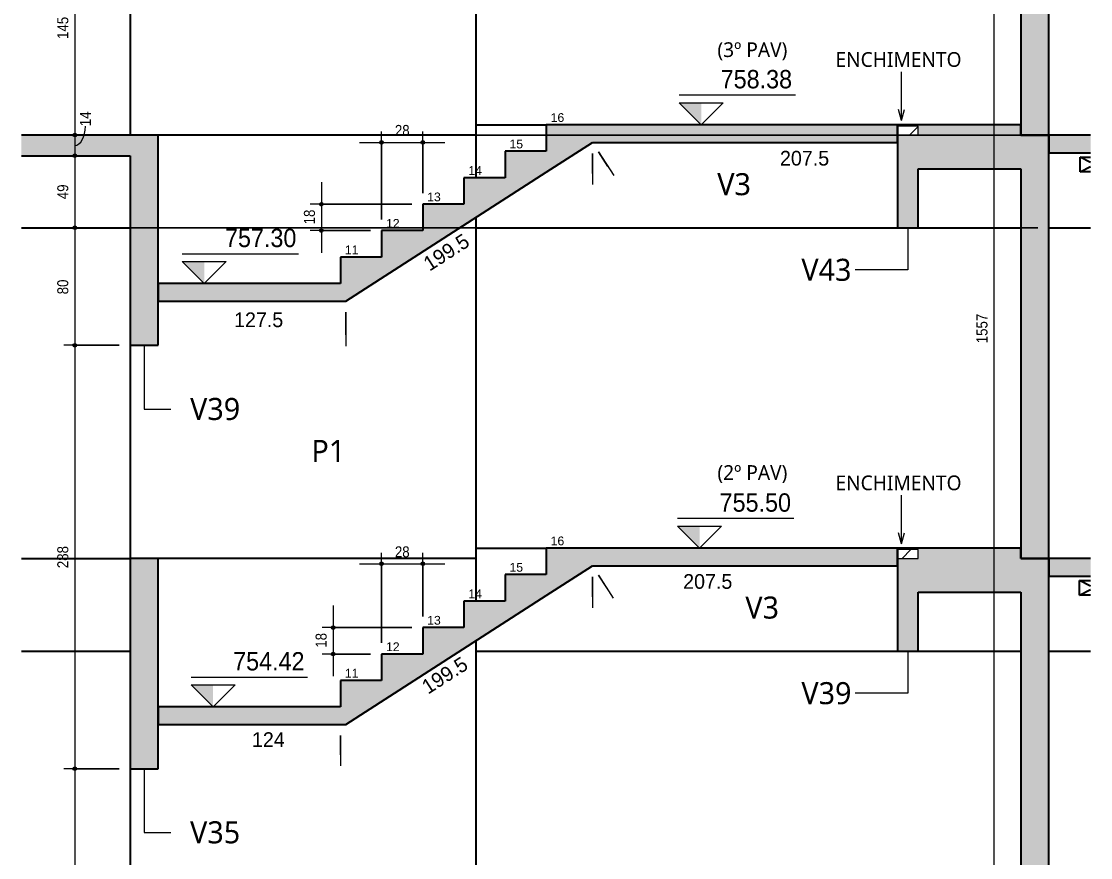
# Model space of a CAD drawing. Header units: centimetres. Extents: x -2136 to 34701, y -1430 to 84208.
# Drawn here: x 30316 to 31044, y 75340 to 75908 of the extents above; entities that cross this region are included whole.
import ezdxf

# ---------------------------------------------------------------- set-up
doc = ezdxf.new("R2010")
doc.units = ezdxf.units.CM
for name, color, linetype, lineweight in [('A-ANNO-DIMS', 7, 'Continuous', 9), ('A-ANNO-DIMS-50', 7, 'Continuous', 9), ('A-DETL', 7, 'Continuous', 18), ('A-DETL-GENF', 7, 'Continuous', 18), ('A-FLOR', 7, 'Continuous', 18), ('A-GENM', 7, 'Continuous', 18), ('G-ANNO-DIMS', 7, 'Continuous', 9), ('G-ANNO-TEXT', 7, 'Continuous', 9), ('S-BEAM', 7, 'Continuous', 18), ('S-BEAM-IDEN', 7, 'Continuous', 9), ('S-COLS', 7, 'Continuous', 18), ('S-COLS-IDEN', 7, 'Continuous', 9), ('S-STRS', 7, 'Continuous', 18), ('S-STRS-ANNO', 7, 'Continuous', 18)]:
    doc.layers.add(name, color=color, linetype=linetype, lineweight=lineweight)
doc.styles.add('Arial', font='arial.ttf', dxfattribs={"height": 5.953125})
doc.styles.add('Fira Sans', font='FiraSans-Regular.ttf', dxfattribs={"width": 0.95, "height": 12.5})
doc.styles.add('Fira Sans_1', font='FiraSans-Regular.ttf', dxfattribs={"height": 10})
doc.styles.add('Fira Sans_2', font='FiraSans-Regular.ttf', dxfattribs={"width": 0.9, "height": 7.5})
doc.styles.add('Gadugi', font='gadugi.ttf', dxfattribs={"height": 15})
doc.styles.add('Gadugi_1', font='gadugi.ttf', dxfattribs={"height": 10})
doc.dimstyles.new('PED_R80_1_5mm_ACIMA_As_ESQ__R00_1', dxfattribs={"dimscale": 30.48, "dimtxt": 10.229846, "dimasz": 0.328084, "dimexe": 0.246063, "dimexo": 0.246063, "dimgap": 0.049213, "dimtad": 1, "dimdec": 1, "dimrnd": 0.5, "dimdsep": 46, "dimtxsty": 'Fira Sans_2', "dimblk1": 'DOTSMALL', "dimblk2": 'DOTSMALL', "dimsah": 1, "dimcen": 0.09, "dimdle": 0.492126, "dimazin": 0, "dimtfac": 1, "dimtdec": 4, "dimtix": 1, "dimtmove": 1, "dimatfit": 3, "dimfxl": 1, "dimtvp": 1, "dimtolj": 1, "dimtzin": 0, "dimarcsym": 2})
doc.dimstyles.new('PED_R80_1_5mm_ACIMA_As_ESQ__R00_4', dxfattribs={"dimscale": 30.48, "dimtxt": 10.229846, "dimasz": 0.328084, "dimexe": 0.246063, "dimexo": 0.246063, "dimgap": 0.049213, "dimtad": 1, "dimdec": 1, "dimrnd": 0.5, "dimdsep": 46, "dimtxsty": 'Fira Sans_2', "dimblk1": 'DOTSMALL', "dimblk2": 'DOTSMALL', "dimsah": 1, "dimcen": 0.09, "dimdle": 0.492126, "dimazin": 0, "dimtfac": 1, "dimtdec": 4, "dimtix": 1, "dimtmove": 0, "dimatfit": 3, "dimfxl": 1, "dimtvp": 1, "dimtolj": 1, "dimtzin": 0, "dimarcsym": 2})
doc.dimstyles.new('PED_R80_1_5mm_ACIMA_As_ESQ__R00_7', dxfattribs={"dimscale": 30.48, "dimtxt": 10.229846, "dimasz": 0.328084, "dimexe": 0.246063, "dimexo": 0.246063, "dimgap": 0.049213, "dimtad": 1, "dimdec": 1, "dimrnd": 0.5, "dimdsep": 46, "dimtxsty": 'Fira Sans_2', "dimblk1": 'DOTSMALL', "dimblk2": 'DOTSMALL', "dimsah": 1, "dimcen": 0.09, "dimdle": 0.492126, "dimazin": 0, "dimtfac": 1, "dimtdec": 4, "dimtix": 1, "dimtmove": 0, "dimatfit": 3, "dimfxl": 1, "dimtvp": 1, "dimtolj": 1, "dimtzin": 0, "dimarcsym": 2})
doc.dimstyles.new('PED_R80_2_0mm_ACIMA_As_ESQ__SEM_LINHA_R00_1', dxfattribs={"dimscale": 30.48, "dimtxt": 13.639794, "dimasz": 0.04101, "dimexe": 0.246063, "dimexo": 0.246063, "dimgap": 0.049213, "dimtad": 0, "dimjust": 2, "dimdec": 1, "dimrnd": 0.5, "dimdsep": 46, "dimtxsty": 'Fira Sans_1', "dimblk1": 'NONE', "dimblk2": 'DOTSMALL', "dimsah": 1, "dimcen": 0.09, "dimdle": 0.492126, "dimse1": 1, "dimsd1": 1, "dimsd2": 1, "dimazin": 0, "dimtfac": 1, "dimtdec": 4, "dimtix": 1, "dimtmove": 2, "dimatfit": 3, "dimfxl": 1, "dimtvp": 1, "dimtolj": 1, "dimtzin": 0, "dimarcsym": 2})
pattern_1 = [(45, (30682.196, 78788.5), (-7.071068, 7.071068), [])]

# ---------------------------------------------------------------- blocks, each defined once
blk = doc.blocks.new('PED_FURO_RETANGULAR_R04_2020 _INSTÂNCIA_ - FURO RET-3692143-CT 010 K - CORTE E3-E3')
at = {"layer": 'A-GENM', "lineweight": 25}
for p, q in [((358.39, 75524.18), (350.74, 75528)), ((350.74, 75518.01), (358.39, 75521.83))]:
    blk.add_line(p, q, dxfattribs=at)
blk = doc.blocks.new('PED_FURO_RETANGULAR_R04_2020 _INSTÂNCIA_ - FURO RET-V23-CT 010 K - CORTE E3-E3')
at = {"layer": 'A-GENM', "lineweight": 25}
for p, q in [((358.39, 75812.44), (351.26, 75816)), ((351.26, 75806), (358.39, 75809.56))]:
    blk.add_line(p, q, dxfattribs=at)
blk = doc.blocks.new('Elevações de ponto - SIMBOLO DE NÍVEL-CORTE-2219088-CT 010 K - CORTE E3-E3')
at = {"layer": 'G-ANNO-DIMS'}
blk.add_hatch(color=256, dxfattribs=at).paths.add_polyline_path([(84.71, 74285), (84.71, 74270), (69.71, 74285)], flags=0)
for p, q in [((148.9, 74290.1), (69.71, 74290.1)), ((84.71, 74270), (69.71, 74285)), ((69.71, 74285), (99.71, 74285)), ((99.71, 74285), (84.71, 74270))]:
    blk.add_line(p, q, dxfattribs=at)
blk = doc.blocks.new('DIMBLOCK1030-CT 010 K - CORTE E3-E3')
at = {"layer": 'A-ANNO-DIMS-50', "true_color": 0x000032}
h = blk.add_hatch(color=178, dxfattribs=at)
edge = h.paths.add_edge_path(flags=0)
edge.add_arc((30561.59, 75539.39), 1.25, 0, 360)
h = blk.add_hatch(color=178, dxfattribs=at)
edge = h.paths.add_edge_path(flags=0)
edge.add_arc((30589.59, 75539.39), 1.25, 0, 360)
at = {"layer": 'A-ANNO-DIMS-50', "color": 178, "true_color": 0x000032}
for p, q in [((30561.59, 75485.51), (30561.59, 75546.89)), ((30589.59, 75503.5), (30589.59, 75546.89)), ((30546.59, 75539.39), (30604.59, 75539.39)), ((30561.59, 75539.39), (30561.59, 75485.51)), ((30589.59, 75539.39), (30589.59, 75503.5))]:
    blk.add_line(p, q, dxfattribs=at)
for centre in [(30561.59, 75539.39), (30589.59, 75539.39)]:
    blk.add_circle(centre, 1.25, dxfattribs=at)
at = {"layer": 'A-ANNO-DIMS-50', "color": 0, "insert": (30570.61, 75551.27), "char_height": 7.5, "width": 11.9611, "attachment_point": 1, "line_spacing_factor": 1.049215, "style": 'Fira Sans_2'}
blk.add_mtext('28', dxfattribs=at)
blk = doc.blocks.new('_DotSmall')
at = {"color": 0, "linetype": 'ByBlock', "const_width": 0.5}
blk.add_lwpolyline([(-0.0625, 0, 1), (0.0625, 0, 1)], format="xyb", close=True, dxfattribs=at)
blk = doc.blocks.new('DIMBLOCK1031-CT 010 K - CORTE E3-E3')
at = {"layer": 'A-ANNO-DIMS-50', "true_color": 0x000032}
h = blk.add_hatch(color=178, dxfattribs=at)
edge = h.paths.add_edge_path(flags=0)
edge.add_arc((30528.54, 75496), 1.25, 0, 360)
h = blk.add_hatch(color=178, dxfattribs=at)
edge = h.paths.add_edge_path(flags=0)
edge.add_arc((30528.54, 75478.01), 1.25, 0, 360)
at = {"layer": 'A-ANNO-DIMS-50', "color": 178, "true_color": 0x000032}
for p, q in [((30528.54, 75511), (30528.54, 75463.01)), ((30582.09, 75496), (30521.04, 75496)), ((30528.54, 75496), (30582.09, 75496)), ((30554.09, 75478.01), (30521.04, 75478.01)), ((30528.54, 75478.01), (30554.09, 75478.01))]:
    blk.add_line(p, q, dxfattribs=at)
for centre in [(30528.54, 75496), (30528.54, 75478.01)]:
    blk.add_circle(centre, 1.25, dxfattribs=at)
at = {"layer": 'A-ANNO-DIMS-50', "color": 0, "insert": (30516.65, 75482.28), "char_height": 7.5, "width": 11.3315, "attachment_point": 1, "rotation": 90, "line_spacing_factor": 1.049215, "style": 'Fira Sans_2'}
blk.add_mtext('18', dxfattribs=at)
blk = doc.blocks.new('DIMBLOCK1032-CT 010 K - CORTE E3-E3')
at = {"layer": 'A-ANNO-DIMS-50', "true_color": 0x000032}
h = blk.add_hatch(color=178, dxfattribs=at)
edge = h.paths.add_edge_path(flags=0)
edge.add_arc((30561.59, 75826.02), 1.25, 0, 360)
h = blk.add_hatch(color=178, dxfattribs=at)
edge = h.paths.add_edge_path(flags=0)
edge.add_arc((30589.59, 75826.02), 1.25, 0, 360)
at = {"layer": 'A-ANNO-DIMS-50', "color": 178, "true_color": 0x000032}
for p, q in [((30561.59, 75773.5), (30561.59, 75833.52)), ((30589.59, 75791.5), (30589.59, 75833.52)), ((30546.59, 75826.02), (30604.59, 75826.02)), ((30561.59, 75826.02), (30561.59, 75773.5)), ((30589.59, 75826.02), (30589.59, 75791.5))]:
    blk.add_line(p, q, dxfattribs=at)
for centre in [(30561.59, 75826.02), (30589.59, 75826.02)]:
    blk.add_circle(centre, 1.25, dxfattribs=at)
at = {"layer": 'A-ANNO-DIMS-50', "color": 0, "insert": (30570.61, 75837.91), "char_height": 7.5, "width": 11.9611, "attachment_point": 1, "line_spacing_factor": 1.049215, "style": 'Fira Sans_2'}
blk.add_mtext('28', dxfattribs=at)
blk = doc.blocks.new('DIMBLOCK1033-CT 010 K - CORTE E3-E3')
at = {"layer": 'A-ANNO-DIMS-50', "true_color": 0x000032}
h = blk.add_hatch(color=178, dxfattribs=at)
edge = h.paths.add_edge_path(flags=0)
edge.add_arc((30520.57, 75784), 1.25, 0, 360)
h = blk.add_hatch(color=178, dxfattribs=at)
edge = h.paths.add_edge_path(flags=0)
edge.add_arc((30520.57, 75766), 1.25, 0, 360)
at = {"layer": 'A-ANNO-DIMS-50', "color": 178, "true_color": 0x000032}
for p, q in [((30520.57, 75799), (30520.57, 75751)), ((30582.09, 75784), (30513.07, 75784)), ((30520.57, 75784), (30582.09, 75784)), ((30554.09, 75766), (30513.07, 75766)), ((30520.57, 75766), (30554.09, 75766))]:
    blk.add_line(p, q, dxfattribs=at)
for centre in [(30520.57, 75784), (30520.57, 75766)]:
    blk.add_circle(centre, 1.25, dxfattribs=at)
at = {"layer": 'A-ANNO-DIMS-50', "color": 0, "insert": (30508.68, 75770.28), "char_height": 7.5, "width": 11.3315, "attachment_point": 1, "rotation": 90, "line_spacing_factor": 1.049215, "style": 'Fira Sans_2'}
blk.add_mtext('18', dxfattribs=at)
blk = doc.blocks.new('DIMBLOCK1043-CT 010 K - CORTE E3-E3')
at = {"layer": 'A-ANNO-DIMS-50', "true_color": 0x000032}
h = blk.add_hatch(color=178, dxfattribs=at)
edge = h.paths.add_edge_path(flags=0)
edge.add_arc((30978.2, 76477), 1.25, 0, 360)
h = blk.add_hatch(color=178, dxfattribs=at)
edge = h.paths.add_edge_path(flags=0)
edge.add_arc((30978.2, 74920), 1.25, 0, 360)
at = {"layer": 'A-ANNO-DIMS-50', "color": 178, "true_color": 0x000032}
for p, q in [((30972.47, 76477), (30985.7, 76477)), ((30978.2, 76477), (30972.47, 76477)), ((30978.2, 76477), (30978.2, 74920)), ((30972.47, 74920), (30985.7, 74920)), ((30978.2, 74920), (30972.47, 74920))]:
    blk.add_line(p, q, dxfattribs=at)
for centre in [(30978.2, 76477), (30978.2, 74920)]:
    blk.add_circle(centre, 1.25, dxfattribs=at)
at = {"layer": 'A-ANNO-DIMS-50', "color": 0, "insert": (30966.32, 75689.39), "char_height": 7.5, "width": 21.8761, "attachment_point": 1, "rotation": 90, "line_spacing_factor": 1.049215, "style": 'Fira Sans_2'}
blk.add_mtext('1557', dxfattribs=at)
blk = doc.blocks.new('DIMBLOCK1057-CT 010 K - CORTE E3-E3')
at = {"layer": 'A-ANNO-DIMS-50', "true_color": 0x000032}
h = blk.add_hatch(color=178, dxfattribs=at)
edge = h.paths.add_edge_path(flags=0)
edge.add_arc((30352.77, 75976), 1.25, 0, 360)
h = blk.add_hatch(color=178, dxfattribs=at)
edge = h.paths.add_edge_path(flags=0)
edge.add_arc((30352.77, 75831), 1.25, 0, 360)
at = {"layer": 'A-ANNO-DIMS-50', "color": 178, "true_color": 0x000032}
for p, q in [((30383.09, 75976), (30345.27, 75976)), ((30352.77, 75976), (30352.77, 75831)), ((30352.77, 75976), (30383.09, 75976)), ((31008.09, 75831), (30345.27, 75831)), ((30352.77, 75831), (31008.09, 75831))]:
    blk.add_line(p, q, dxfattribs=at)
for centre in [(30352.77, 75976), (30352.77, 75831)]:
    blk.add_circle(centre, 1.25, dxfattribs=at)
at = {"layer": 'A-ANNO-DIMS-50', "color": 0, "insert": (30340.89, 75896.42), "char_height": 7.5, "width": 16.9973, "attachment_point": 1, "rotation": 90, "line_spacing_factor": 1.049215, "style": 'Fira Sans_2'}
blk.add_mtext('145', dxfattribs=at)
blk = doc.blocks.new('DIMBLOCK1058-CT 010 K - CORTE E3-E3')
at = {"layer": 'A-ANNO-DIMS-50', "true_color": 0x000032}
h = blk.add_hatch(color=178, dxfattribs=at)
edge = h.paths.add_edge_path(flags=0)
edge.add_arc((30352.77, 75831), 1.25, 0, 360)
h = blk.add_hatch(color=178, dxfattribs=at)
edge = h.paths.add_edge_path(flags=0)
edge.add_arc((30352.77, 75817), 1.25, 0, 360)
at = {"layer": 'A-ANNO-DIMS-50', "color": 178, "true_color": 0x000032}
for p, q in [((31008.09, 75831), (30345.27, 75831)), ((30352.77, 75831), (30352.77, 75817)), ((30352.77, 75831), (31008.09, 75831)), ((30347.04, 75817), (30360.27, 75817)), ((30352.77, 75817), (30347.04, 75817))]:
    blk.add_line(p, q, dxfattribs=at)
for centre in [(30352.77, 75831), (30352.77, 75817)]:
    blk.add_circle(centre, 1.25, dxfattribs=at)
blk.add_ellipse((30352.77, 75837.07), major_axis=(0, 13.07), ratio=0.559, start_param=3.141593, end_param=4.712389, dxfattribs=at)
at = {"layer": 'A-ANNO-DIMS-50', "color": 0, "insert": (30356.25, 75837.07), "char_height": 7.5, "width": 11.1741, "attachment_point": 1, "rotation": 90, "line_spacing_factor": 1.049215, "style": 'Fira Sans_2'}
blk.add_mtext('14', dxfattribs=at)
blk = doc.blocks.new('DIMBLOCK1059-CT 010 K - CORTE E3-E3')
at = {"layer": 'A-ANNO-DIMS-50', "true_color": 0x000032}
h = blk.add_hatch(color=178, dxfattribs=at)
edge = h.paths.add_edge_path(flags=0)
edge.add_arc((30352.77, 75817), 1.25, 0, 360)
h = blk.add_hatch(color=178, dxfattribs=at)
edge = h.paths.add_edge_path(flags=0)
edge.add_arc((30352.77, 75768), 1.25, 0, 360)
at = {"layer": 'A-ANNO-DIMS-50', "color": 178, "true_color": 0x000032}
for p, q in [((30347.04, 75817), (30360.27, 75817)), ((30352.77, 75817), (30347.04, 75817)), ((30352.77, 75817), (30352.77, 75768)), ((31008.09, 75768), (30345.27, 75768)), ((30352.77, 75768), (31008.09, 75768))]:
    blk.add_line(p, q, dxfattribs=at)
for centre in [(30352.77, 75817), (30352.77, 75768)]:
    blk.add_circle(centre, 1.25, dxfattribs=at)
at = {"layer": 'A-ANNO-DIMS-50', "color": 0, "insert": (30340.89, 75787.39), "char_height": 7.5, "width": 12.2758, "attachment_point": 1, "rotation": 90, "line_spacing_factor": 1.049215, "style": 'Fira Sans_2'}
blk.add_mtext('49', dxfattribs=at)
blk = doc.blocks.new('DIMBLOCK1060-CT 010 K - CORTE E3-E3')
at = {"layer": 'A-ANNO-DIMS-50', "true_color": 0x000032}
h = blk.add_hatch(color=178, dxfattribs=at)
edge = h.paths.add_edge_path(flags=0)
edge.add_arc((30352.77, 75768), 1.25, 0, 360)
h = blk.add_hatch(color=178, dxfattribs=at)
edge = h.paths.add_edge_path(flags=0)
edge.add_arc((30352.77, 75688), 1.25, 0, 360)
at = {"layer": 'A-ANNO-DIMS-50', "color": 178, "true_color": 0x000032}
for p, q in [((31008.09, 75768), (30345.27, 75768)), ((30352.77, 75768), (30352.77, 75688)), ((30352.77, 75768), (31008.09, 75768)), ((30383.09, 75688), (30345.27, 75688)), ((30352.77, 75688), (30383.09, 75688))]:
    blk.add_line(p, q, dxfattribs=at)
for centre in [(30352.77, 75768), (30352.77, 75688)]:
    blk.add_circle(centre, 1.25, dxfattribs=at)
at = {"layer": 'A-ANNO-DIMS-50', "color": 0, "insert": (30340.89, 75722.69), "char_height": 7.5, "width": 12.748, "attachment_point": 1, "rotation": 90, "line_spacing_factor": 1.049215, "style": 'Fira Sans_2'}
blk.add_mtext('80', dxfattribs=at)
blk = doc.blocks.new('DIMBLOCK1061-CT 010 K - CORTE E3-E3')
at = {"layer": 'A-ANNO-DIMS-50', "true_color": 0x000032}
h = blk.add_hatch(color=178, dxfattribs=at)
edge = h.paths.add_edge_path(flags=0)
edge.add_arc((30352.77, 75688), 1.25, 0, 360)
h = blk.add_hatch(color=178, dxfattribs=at)
edge = h.paths.add_edge_path(flags=0)
edge.add_arc((30352.77, 75400.01), 1.25, 0, 360)
at = {"layer": 'A-ANNO-DIMS-50', "color": 178, "true_color": 0x000032}
for p, q in [((30383.09, 75688), (30345.27, 75688)), ((30352.77, 75688), (30352.77, 75400.01)), ((30352.77, 75688), (30383.09, 75688)), ((30383.09, 75400.01), (30345.27, 75400.01)), ((30352.77, 75400.01), (30383.09, 75400.01))]:
    blk.add_line(p, q, dxfattribs=at)
for centre in [(30352.77, 75688), (30352.77, 75400.01)]:
    blk.add_circle(centre, 1.25, dxfattribs=at)
at = {"layer": 'A-ANNO-DIMS-50', "color": 0, "insert": (30340.89, 75536.4), "char_height": 7.5, "width": 18.2563, "attachment_point": 1, "rotation": 90, "line_spacing_factor": 1.049215, "style": 'Fira Sans_2'}
blk.add_mtext('288', dxfattribs=at)
blk = doc.blocks.new('DIMBLOCK1062-CT 010 K - CORTE E3-E3')
at = {"layer": 'A-ANNO-DIMS-50', "true_color": 0x000032}
h = blk.add_hatch(color=178, dxfattribs=at)
edge = h.paths.add_edge_path(flags=0)
edge.add_arc((30352.77, 75400.01), 1.25, 0, 360)
h = blk.add_hatch(color=178, dxfattribs=at)
edge = h.paths.add_edge_path(flags=0)
edge.add_arc((30352.77, 74920), 1.25, 0, 360)
at = {"layer": 'A-ANNO-DIMS-50', "color": 178, "true_color": 0x000032}
for p, q in [((30383.09, 75400.01), (30345.27, 75400.01)), ((30352.77, 75400.01), (30352.77, 74920)), ((30352.77, 75400.01), (30383.09, 75400.01)), ((30347.04, 74920), (30360.27, 74920)), ((30352.77, 74920), (30347.04, 74920))]:
    blk.add_line(p, q, dxfattribs=at)
for centre in [(30352.77, 75400.01), (30352.77, 74920)]:
    blk.add_circle(centre, 1.25, dxfattribs=at)
at = {"layer": 'A-ANNO-DIMS-50', "color": 0, "insert": (30340.89, 75152.13), "char_height": 7.5, "width": 18.8859, "attachment_point": 1, "rotation": 90, "line_spacing_factor": 1.049215, "style": 'Fira Sans_2'}
blk.add_mtext('480', dxfattribs=at)
blk = doc.blocks.new('DIMBLOCK1106-CT 010 K - CORTE E3-E3')
at = {"layer": 'A-ANNO-DIMS-50', "color": 7, "true_color": 0xffffff}
for p, q in [((30705.12, 75530.51), (30705.12, 75509.51)), ((30705.12, 75517.01), (30705.12, 75530.51))]:
    blk.add_line(p, q, dxfattribs=at)
at = {"layer": 'A-ANNO-DIMS-50', "color": 0, "insert": (30766.74, 75532.36), "char_height": 10, "width": 39.0308, "attachment_point": 1, "line_spacing_factor": 1.049215, "style": 'Fira Sans_1'}
blk.add_mtext('207.5', dxfattribs=at)
blk = doc.blocks.new('_None')
blk = doc.blocks.new('DIMBLOCK1108-CT 010 K - CORTE E3-E3')
at = {"layer": 'A-ANNO-DIMS-50', "color": 7, "true_color": 0xffffff}
for p, q in [((30533.59, 75422.5), (30533.59, 75401.94)), ((30533.59, 75409.44), (30533.59, 75422.5))]:
    blk.add_line(p, q, dxfattribs=at)
at = {"layer": 'A-ANNO-DIMS-50', "color": 0, "insert": (30473.35, 75424.78), "char_height": 10, "width": 25.391, "attachment_point": 1, "line_spacing_factor": 1.049215, "style": 'Fira Sans_1'}
blk.add_mtext('124', dxfattribs=at)
blk = doc.blocks.new('DIMBLOCK1110-CT 010 K - CORTE E3-E3')
at = {"layer": 'A-ANNO-DIMS-50', "color": 7, "true_color": 0xffffff}
for p, q in [((30709.17, 75531.7), (30719.23, 75516.05)), ((30715.17, 75522.36), (30709.17, 75531.7))]:
    blk.add_line(p, q, dxfattribs=at)
at = {"layer": 'A-ANNO-DIMS-50', "color": 0, "insert": (30587.74, 75458.69), "char_height": 10, "width": 39.0308, "attachment_point": 1, "rotation": 32.73523, "line_spacing_factor": 1.049215, "style": 'Fira Sans_1'}
blk.add_mtext('199.5', dxfattribs=at)
blk = doc.blocks.new('DIMBLOCK1112-CT 010 K - CORTE E3-E3')
at = {"layer": 'A-ANNO-DIMS-50', "color": 7, "true_color": 0xffffff}
for p, q in [((30705.12, 75818.5), (30705.12, 75797.45)), ((30705.12, 75804.95), (30705.12, 75818.5))]:
    blk.add_line(p, q, dxfattribs=at)
at = {"layer": 'A-ANNO-DIMS-50', "color": 0, "insert": (30832.62, 75820.3), "char_height": 10, "width": 39.0308, "attachment_point": 1, "line_spacing_factor": 1.049215, "style": 'Fira Sans_1'}
blk.add_mtext('207.5', dxfattribs=at)
blk = doc.blocks.new('DIMBLOCK1114-CT 010 K - CORTE E3-E3')
at = {"layer": 'A-ANNO-DIMS-50', "color": 7, "true_color": 0xffffff}
for p, q in [((30537.12, 75710.5), (30537.12, 75687.54)), ((30537.12, 75695.04), (30537.12, 75710.5))]:
    blk.add_line(p, q, dxfattribs=at)
at = {"layer": 'A-ANNO-DIMS-50', "color": 0, "insert": (30461.17, 75710.38), "char_height": 10, "width": 36.9324, "attachment_point": 1, "line_spacing_factor": 1.049215, "style": 'Fira Sans_1'}
blk.add_mtext('127.5', dxfattribs=at)
blk = doc.blocks.new('DIMBLOCK1116-CT 010 K - CORTE E3-E3')
at = {"layer": 'A-ANNO-DIMS-50', "color": 7, "true_color": 0xffffff}
for p, q in [((30709.17, 75819.69), (30719.63, 75803.42)), ((30715.58, 75809.73), (30709.17, 75819.69))]:
    blk.add_line(p, q, dxfattribs=at)
at = {"layer": 'A-ANNO-DIMS-50', "color": 0, "insert": (30588.81, 75746.48), "char_height": 10, "width": 39.0308, "attachment_point": 1, "rotation": 32.73523, "line_spacing_factor": 1.049215, "style": 'Fira Sans_1'}
blk.add_mtext('199.5', dxfattribs=at)

msp = doc.modelspace()

# ---------------------------------------------------------------- hatches: boundary and pattern name
at = {"layer": 'A-DETL-GENF', "true_color": 0x48b948}
h = msp.add_hatch(dxfattribs=at)
h.set_pattern_fill('FP_4', color=95, style=0, pattern_type=2)
h.set_pattern_definition(pattern_1)
h.paths.add_polyline_path([(30915.86, 75831), (30926.59, 75831), (30926.59, 75837), (30912.59, 75837), (30912.59, 75831)], flags=0)
h = msp.add_hatch(dxfattribs=at)
h.set_pattern_fill('FP_4', color=95, style=0, pattern_type=2)
h.set_pattern_definition(pattern_1)
h.paths.add_polyline_path([(30912.59, 75543.01), (30926.59, 75543.01), (30926.59, 75549.01), (30912.59, 75549.01)], flags=0)
at = {"layer": 'A-FLOR', "true_color": 0xa6a6a6}
for points in [[(30390.59, 75817), (30390.59, 75831), (30316.48, 75831), (30316.48, 75817)], [(31015.59, 75819), (31043.98, 75819), (31043.98, 75831), (31015.59, 75831), (31015.59, 75827.48)], [(31043.98, 75531.01), (31043.98, 75543.01), (31015.59, 75543.01), (31015.59, 75531.01)]]:
    msp.add_hatch(color=253, dxfattribs=at).paths.add_polyline_path(points, flags=0)
at = {"layer": 'S-BEAM', "true_color": 0xa6a6a6}
for points in [[(30926.59, 75768), (30926.59, 75838), (30912.59, 75838), (30912.59, 75837), (30926.59, 75837), (30926.59, 75831), (30912.59, 75831), (30912.59, 75768)], [(30953.04, 75808), (30996.59, 75808), (30996.59, 75838), (30926.59, 75838), (30926.59, 75808)], [(30409.59, 75688), (30409.59, 75831), (30390.59, 75831), (30390.59, 75688)], [(30912.59, 75480), (30926.59, 75480), (30926.59, 75550.01), (30912.59, 75550.01), (30912.59, 75549.01), (30926.59, 75549.01), (30926.59, 75543.01), (30912.59, 75543.01), (30912.59, 75495.01)], [(30971.03, 75520.01), (30996.59, 75520.01), (30996.59, 75550.01), (30926.59, 75550.01), (30926.59, 75520.01)], [(30409.59, 75400.01), (30409.59, 75543.01), (30390.59, 75543.01), (30390.59, 75400.01)]]:
    msp.add_hatch(color=253, dxfattribs=at).paths.add_polyline_path(points, flags=0)
at = {"layer": 'S-COLS', "true_color": 0xa6a6a6}
for points in [[(31015.59, 75831), (31015.59, 76119), (30996.59, 76119), (30996.59, 75831)], [(31015.59, 75543.01), (31015.59, 75831), (30996.59, 75831), (30996.59, 75543.01)], [(30998.51, 75255.01), (31015.59, 75255.01), (31015.59, 75543.01), (30996.59, 75543.01), (30996.59, 75255.01)]]:
    msp.add_hatch(color=253, dxfattribs=at).paths.add_polyline_path(points, flags=0)
at = {"layer": 'S-STRS', "true_color": 0xa6a6a6}
for points in [[(30673.59, 75805.73), (30705.12, 75826), (30912.59, 75826), (30912.59, 75838), (30673.59, 75838), (30673.59, 75807)], [(30533.59, 75718), (30537.12, 75718), (30673.59, 75805.73), (30673.59, 75820), (30645.59, 75820), (30645.59, 75802), (30617.59, 75802), (30617.59, 75784), (30589.59, 75784), (30589.59, 75766), (30561.59, 75766), (30561.59, 75748), (30533.59, 75748), (30533.59, 75730)], [(30533.59, 75718), (30533.59, 75730), (30409.59, 75730), (30409.59, 75718), (30514.92, 75718)], [(30673.59, 75517.74), (30705.12, 75538.01), (30912.59, 75538.01), (30912.59, 75550.01), (30673.59, 75550.01), (30673.59, 75519)], [(30533.59, 75430.01), (30537.12, 75430.01), (30673.59, 75517.74), (30673.59, 75532), (30645.59, 75532), (30645.59, 75514), (30617.59, 75514), (30617.59, 75496), (30589.59, 75496), (30589.59, 75478.01), (30561.59, 75478.01), (30561.59, 75460.01), (30533.59, 75460.01), (30533.59, 75442)], [(30533.59, 75430.01), (30533.59, 75442), (30409.59, 75442), (30409.59, 75430.01), (30514.92, 75430.01)]]:
    msp.add_hatch(color=253, dxfattribs=at).paths.add_polyline_path(points, flags=0)

# ---------------------------------------------------------------- linework, layer by layer
at = {"layer": 'A-DETL'}
for p, q in [((30926.59, 75837), (30912.59, 75837)), ((30912.59, 75837), (30912.59, 75831)), ((30926.59, 75831), (30926.59, 75837)), ((30912.59, 75831), (30926.59, 75831)), ((30926.59, 75549.01), (30912.59, 75549.01)), ((30912.59, 75549.01), (30912.59, 75543.01)), ((30926.59, 75543.01), (30926.59, 75549.01)), ((30912.59, 75543.01), (30926.59, 75543.01))]:
    msp.add_line(p, q, dxfattribs=at)
at = {"layer": 'A-FLOR', "lineweight": 25}
for p, q in [((30390.59, 75831), (30316.48, 75831)), ((31043.98, 75831), (31015.59, 75831)), ((31015.59, 75831), (31015.59, 75819)), ((30316.48, 75817), (30390.59, 75817)), ((31015.59, 75819), (31043.98, 75819)), ((31043.98, 75543.01), (31015.59, 75543.01)), ((31015.59, 75543.01), (31015.59, 75531.01)), ((31015.59, 75531.01), (31043.98, 75531.01))]:
    msp.add_line(p, q, dxfattribs=at)
at = {"layer": 'G-ANNO-TEXT'}
for p, q in [((30915.32, 75840.9), (30915.32, 75874.09)), ((30915.32, 75840.9), (30913.31, 75848.4)), ((30915.32, 75840.9), (30917.33, 75848.4)), ((30915.32, 75552.9), (30915.32, 75586.1)), ((30915.32, 75552.9), (30913.31, 75560.4)), ((30915.32, 75552.9), (30917.33, 75560.4))]:
    msp.add_line(p, q, dxfattribs=at)
at = {"layer": 'S-BEAM', "lineweight": 25}
for p, q in [((30625.59, 75838), (30673.59, 75838)), ((30926.59, 75838), (30912.59, 75838)), ((30912.59, 75838), (30912.59, 75837)), ((30912.59, 75837), (30912.59, 75831)), ((30996.59, 75838), (30926.59, 75838)), ((30996.59, 75831), (30996.59, 75838)), ((30409.59, 75831), (30390.59, 75831)), ((30409.59, 75688), (30409.59, 75831)), ((30912.59, 75831), (30912.59, 75768)), ((30390.59, 75817), (30390.59, 75688)), ((31036.85, 75816), (31043.98, 75816)), ((31036.85, 75806), (31036.85, 75816)), ((30926.59, 75768), (30926.59, 75808)), ((30926.59, 75808), (30996.59, 75808)), ((31043.98, 75806), (31036.85, 75806)), ((30316.48, 75768), (30390.59, 75768)), ((30625.59, 75768), (30912.59, 75768)), ((30912.59, 75768), (30926.59, 75768)), ((30926.59, 75768), (30996.59, 75768)), ((31015.59, 75768), (31043.98, 75768)), ((30390.59, 75688), (30409.59, 75688)), ((30625.59, 75550.01), (30673.59, 75550.01)), ((30926.59, 75550.01), (30912.59, 75550.01)), ((30912.59, 75550.01), (30912.59, 75549.01)), ((30912.59, 75549.01), (30912.59, 75543.01)), ((30996.59, 75550.01), (30926.59, 75550.01)), ((30996.59, 75543.01), (30996.59, 75550.01)), ((30316.48, 75543.01), (30390.59, 75543.01)), ((30409.59, 75543.01), (30390.59, 75543.01)), ((30390.59, 75543.01), (30390.59, 75400.01)), ((30409.59, 75400.01), (30409.59, 75543.01)), ((30912.59, 75543.01), (30912.59, 75480)), ((31036.33, 75528), (31043.98, 75528)), ((31036.33, 75518), (31036.33, 75528)), ((30926.59, 75480), (30926.59, 75520.01)), ((30926.59, 75520.01), (30996.59, 75520.01)), ((31043.98, 75518), (31036.33, 75518)), ((30316.48, 75480), (30390.59, 75480)), ((30625.59, 75480), (30912.59, 75480)), ((30912.59, 75480), (30926.59, 75480)), ((30926.59, 75480), (30996.59, 75480)), ((31015.59, 75480), (31043.98, 75480)), ((30390.59, 75400.01), (30409.59, 75400.01))]:
    msp.add_line(p, q, dxfattribs=at)
at = {"layer": 'S-BEAM-IDEN'}
for p, q in [((30919.59, 75768), (30919.59, 75739.33)), ((30919.59, 75739.33), (30883.89, 75739.33)), ((30400.09, 75688), (30400.09, 75644.67)), ((30400.09, 75644.67), (30418.27, 75644.67)), ((30919.59, 75480), (30919.59, 75451.34)), ((30919.59, 75451.34), (30883.89, 75451.34)), ((30400.09, 75400.01), (30400.09, 75356.67)), ((30400.09, 75356.67), (30418.27, 75356.67))]:
    msp.add_line(p, q, dxfattribs=at)
at = {"layer": 'S-COLS', "lineweight": 25}
for p, q in [((31015.59, 75831), (31015.59, 76107)), ((30996.59, 76096), (30996.59, 75831)), ((30625.59, 76062.87), (30625.59, 75831)), ((30390.59, 75976), (30390.59, 75831)), ((30625.59, 75831), (30409.59, 75831)), ((30625.59, 75831), (30625.59, 75802)), ((31015.59, 75831), (30996.59, 75831)), ((30996.59, 75831), (31015.59, 75831)), ((31015.59, 75819), (31015.59, 75831)), ((31015.59, 75543.01), (31015.59, 75819)), ((30996.59, 75808), (30996.59, 75543.01)), ((30625.59, 75774.87), (30625.59, 75543.01)), ((30390.59, 75688), (30390.59, 75543.01)), ((30625.59, 75543.01), (30409.59, 75543.01)), ((30625.59, 75543.01), (30625.59, 75514)), ((31015.59, 75543.01), (30996.59, 75543.01)), ((30996.59, 75543.01), (31015.59, 75543.01)), ((31015.59, 75531.01), (31015.59, 75543.01)), ((31015.59, 75255.01), (31015.59, 75531.01)), ((30996.59, 75520.01), (30996.59, 75255.01)), ((30625.59, 75486.87), (30625.59, 75255.01)), ((30390.59, 75400.01), (30390.59, 75255.01))]:
    msp.add_line(p, q, dxfattribs=at)
at = {"layer": 'S-STRS', "lineweight": 25}
for p, q in [((30912.59, 75838), (30673.59, 75838)), ((30673.59, 75838), (30673.59, 75820)), ((30912.59, 75837), (30912.59, 75838)), ((30912.59, 75831), (30912.59, 75837)), ((30912.59, 75826), (30912.59, 75831)), ((30673.59, 75820), (30645.59, 75820)), ((30645.59, 75820), (30645.59, 75802)), ((30673.59, 75805.73), (30705.12, 75826)), ((30705.12, 75826), (30912.59, 75826)), ((30537.12, 75718), (30673.59, 75805.73)), ((30645.59, 75802), (30617.59, 75802)), ((30617.59, 75802), (30617.59, 75784)), ((30617.59, 75784), (30589.59, 75784)), ((30589.59, 75784), (30589.59, 75766)), ((30589.59, 75766), (30561.59, 75766)), ((30561.59, 75766), (30561.59, 75748)), ((30561.59, 75748), (30533.59, 75748)), ((30533.59, 75748), (30533.59, 75730)), ((30533.59, 75730), (30409.59, 75730)), ((30409.59, 75730), (30409.59, 75718)), ((30409.59, 75718), (30533.59, 75718)), ((30533.59, 75718), (30537.12, 75718)), ((30912.59, 75550.01), (30673.59, 75550.01)), ((30673.59, 75550.01), (30673.59, 75532)), ((30912.59, 75549.01), (30912.59, 75550.01)), ((30912.59, 75543.01), (30912.59, 75549.01)), ((30673.59, 75517.74), (30705.12, 75538.01)), ((30705.12, 75538.01), (30912.59, 75538.01)), ((30912.59, 75538.01), (30912.59, 75543.01)), ((30673.59, 75532), (30645.59, 75532)), ((30645.59, 75532), (30645.59, 75514)), ((30537.12, 75430.01), (30673.59, 75517.74)), ((30645.59, 75514), (30617.59, 75514)), ((30617.59, 75514), (30617.59, 75496)), ((30617.59, 75496), (30589.59, 75496)), ((30589.59, 75496), (30589.59, 75478.01)), ((30589.59, 75478.01), (30561.59, 75478.01)), ((30561.59, 75478.01), (30561.59, 75460.01)), ((30561.59, 75460.01), (30533.59, 75460.01)), ((30533.59, 75460.01), (30533.59, 75442)), ((30533.59, 75442), (30409.59, 75442)), ((30409.59, 75442), (30409.59, 75430.01)), ((30409.59, 75430.01), (30533.59, 75430.01)), ((30533.59, 75430.01), (30537.12, 75430.01))]:
    msp.add_line(p, q, dxfattribs=at)

# ---------------------------------------------------------------- block references
at = {"layer": 'A-GENM', "lineweight": 25}
for name in ['PED_FURO_RETANGULAR_R04_2020 _INSTÂNCIA_ - FURO RET-V23-CT 010 K - CORTE E3-E3', 'PED_FURO_RETANGULAR_R04_2020 _INSTÂNCIA_ - FURO RET-3692143-CT 010 K - CORTE E3-E3']:
    msp.add_blockref(name, (30685.59, 0), dxfattribs=at)
at = {"layer": 'G-ANNO-DIMS'}
for p in [(30694.29, 1568), (30356.16, 1460), (30693.22, 1280), (30362.21, 1172)]:
    msp.add_blockref('Elevações de ponto - SIMBOLO DE NÍVEL-CORTE-2219088-CT 010 K - CORTE E3-E3', p, dxfattribs=at)

# ---------------------------------------------------------------- texts
at = {"layer": 'G-ANNO-DIMS', "char_height": 12.5, "attachment_point": 1, "line_spacing_factor": 1.049215, "style": 'Fira Sans'}
for s, insert, width in [('758.38', (30792.28, 75875.31), 58.1026), ('757.30', (30455.01, 75767.31), 56.0567), ('755.50', (30791.55, 75587.31), 57.2843), ('754.42', (30460.55, 75479.31), 57.2843)]:
    msp.add_mtext(s, dxfattribs=dict(at, insert=insert, width=width))
at = {"layer": 'G-ANNO-TEXT', "char_height": 10, "attachment_point": 1, "style": 'Gadugi_1'}
for s, insert, width in [('(3º PAV)', (30790.06, 75894.13), 63.7342), ('ENCHIMENTO', (30870.35, 75887.43), 108.6287), ('(2º PAV)', (30790.06, 75606.49), 63.7342), ('ENCHIMENTO', (30870.35, 75599.44), 108.6287)]:
    msp.add_mtext(s, dxfattribs=dict(at, insert=insert, width=width))
at = {"layer": 'S-BEAM-IDEN', "char_height": 15, "attachment_point": 1, "style": 'Gadugi'}
for s, insert, width in [('V3', (30789.96, 75805.12), 30.0633), ('V43', (30847.19, 75746.88), 44.0928), ('V39', (30431.27, 75652.22), 44.0928), ('V3', (30809.04, 75517.12), 30.0633), ('V39', (30847.19, 75458.89), 44.0928), ('V35', (30431.27, 75364.22), 44.0928)]:
    msp.add_mtext(s, dxfattribs=dict(at, insert=insert, width=width))
at = {"layer": 'S-COLS-IDEN', "insert": (30513.83, 75623.7), "char_height": 15, "width": 28.4599, "attachment_point": 1, "style": 'Gadugi'}
msp.add_mtext('P1', dxfattribs=at)
at = {"layer": 'S-STRS-ANNO', "char_height": 5.953, "width": 10.9888, "attachment_point": 1, "line_spacing_factor": 0.941778, "style": 'Arial'}
for s, insert in [('16', (30676.58, 75845.92)), ('15', (30648.58, 75827.92)), ('14', (30620.58, 75809.92)), ('13', (30592.58, 75791.92)), ('12', (30564.58, 75773.92)), ('11', (30536.58, 75755.92)), ('16', (30676.58, 75557.93)), ('15', (30648.58, 75539.93)), ('14', (30620.58, 75521.93)), ('13', (30592.58, 75503.93)), ('12', (30564.58, 75485.93)), ('11', (30536.58, 75467.93))]:
    msp.add_mtext(s, dxfattribs=dict(at, insert=insert))

# ---------------------------------------------------------------- dimensions: what is measured, and where the dimension line sits
at = {"layer": 'A-ANNO-DIMS', "color": 178, "true_color": 0x000032}
for base, p1, p2, dimstyle, override, picture, middle in [((30978.2, 74920), (30979.97, 76477), (30979.97, 74920), 'PED_R80_1_5mm_ACIMA_As_ESQ__R00_7', {"dimpost": '<>', "dimfxl": 1557.002}, 'DIMBLOCK1043-CT 010 K - CORTE E3-E3', (30972.89, 75698.5)), ((30352.77, 75831), (30390.59, 75976), (31015.59, 75831), 'PED_R80_1_5mm_ACIMA_As_ESQ__R00_7', {"dimpost": '<>', "dimfxl": 641.599521}, 'DIMBLOCK1057-CT 010 K - CORTE E3-E3', (30347.46, 75903.5)), ((30352.77, 75768), (30354.54, 75817), (31015.59, 75768), 'PED_R80_1_5mm_ACIMA_As_ESQ__R00_7', {"dimpost": '<>', "dimfxl": 662.864169}, 'DIMBLOCK1059-CT 010 K - CORTE E3-E3', (30347.4, 75792.5)), ((30520.57, 75766), (30589.59, 75784), (30561.59, 75766), 'PED_R80_1_5mm_ACIMA_As_ESQ__R00_4', {"dimpost": '<>', "dimfxl": 33.286465}, 'DIMBLOCK1033-CT 010 K - CORTE E3-E3', (30515.25, 75775)), ((30352.77, 75688), (31015.59, 75768), (30390.59, 75688), 'PED_R80_1_5mm_ACIMA_As_ESQ__R00_7', {"dimpost": '<>', "dimfxl": 630.099155}, 'DIMBLOCK1060-CT 010 K - CORTE E3-E3', (30347.46, 75728)), ((30352.77, 75400.01), (30390.59, 75688), (30390.59, 75400.01), 'PED_R80_1_5mm_ACIMA_As_ESQ__R00_7', {"dimpost": '<>', "dimfxl": 287.995}, 'DIMBLOCK1061-CT 010 K - CORTE E3-E3', (30347.46, 75544)), ((30528.54, 75478.01), (30589.59, 75496), (30561.59, 75478.01), 'PED_R80_1_5mm_ACIMA_As_ESQ__R00_4', {"dimpost": '<>', "dimfxl": 33.286634}, 'DIMBLOCK1031-CT 010 K - CORTE E3-E3', (30523.22, 75487.01)), ((30352.77, 74920), (30390.59, 75400.01), (30354.54, 74920), 'PED_R80_1_5mm_ACIMA_As_ESQ__R00_7', {"dimpost": '<>', "dimfxl": 481.356884}, 'DIMBLOCK1062-CT 010 K - CORTE E3-E3', (30347.46, 75160))]:
    dim = msp.add_linear_dim(base=base, p1=p1, p2=p2, angle=90, dimstyle=dimstyle, override=override, dxfattribs=at)
    dim.commit()
    dim.dimension.update_dxf_attribs({"geometry": picture, "text_midpoint": middle})
dim = msp.add_linear_dim(base=(30352.77, 75817), p1=(31015.59, 75831), p2=(30354.54, 75817), angle=90, dimstyle='PED_R80_1_5mm_ACIMA_As_ESQ__R00_1', override={"dimpost": '<>', "dimfxl": 661.198841}, dxfattribs=at)
dim.commit()
dim.dimension.update_dxf_attribs({"geometry": 'DIMBLOCK1058-CT 010 K - CORTE E3-E3', "text_midpoint": (30361.25, 75842.65), "dimtype": 160, "text_rotation": 90})
for base, p1, p2, override, picture, middle in [((30589.59, 75826.02), (30561.59, 75766), (30589.59, 75784), {"dimpost": '<>', "dimfxl": 33.286465}, 'DIMBLOCK1032-CT 010 K - CORTE E3-E3', (30575.59, 75831.34)), ((30589.59, 75539.39), (30561.59, 75478.01), (30589.59, 75496), {"dimpost": '<>', "dimfxl": 33.286634}, 'DIMBLOCK1030-CT 010 K - CORTE E3-E3', (30575.59, 75544.7))]:
    dim = msp.add_linear_dim(base=base, p1=p1, p2=p2, dimstyle='PED_R80_1_5mm_ACIMA_As_ESQ__R00_4', override=override, dxfattribs=at)
    dim.commit()
    dim.dimension.update_dxf_attribs({"geometry": picture, "text_midpoint": middle})
at = {"layer": 'A-ANNO-DIMS', "color": 7, "true_color": 0xffffff}
for base, p1, p2, override, picture, middle in [((30715.58, 75809.73), (30537.12, 75718), (30705.12, 75826), {"dimpost": '<>', "dimfxl": 199.71879}, 'DIMBLOCK1116-CT 010 K - CORTE E3-E3', (30608.83, 75751.42)), ((30715.17, 75522.36), (30537.12, 75430.01), (30705.12, 75538.01), {"dimpost": '<>', "dimfxl": 199.719804}, 'DIMBLOCK1110-CT 010 K - CORTE E3-E3', (30607.76, 75463.63))]:
    dim = msp.add_linear_dim(base=base, p1=p1, p2=p2, angle=32.73523, dimstyle='PED_R80_2_0mm_ACIMA_As_ESQ__SEM_LINHA_R00_1', override=override, dxfattribs=at)
    dim.commit()
    dim.dimension.update_dxf_attribs({"geometry": picture, "text_midpoint": middle, "dimtype": 160, "text_rotation": 32.73523})
for base, p1, p2, override, picture, middle in [((30705.12, 75804.95), (30912.59, 75803.18), (30705.12, 75826), {"dimpost": '<>', "dimfxl": 208.726368}, 'DIMBLOCK1112-CT 010 K - CORTE E3-E3', (30852.13, 75813.63)), ((30537.12, 75695.04), (30409.59, 75696.81), (30537.12, 75718), {"dimpost": '<>', "dimfxl": 129.27619}, 'DIMBLOCK1114-CT 010 K - CORTE E3-E3', (30479.64, 75703.72)), ((30705.12, 75517.01), (30912.59, 75515.24), (30705.12, 75538.01), {"dimpost": '<>', "dimfxl": 208.720444}, 'DIMBLOCK1106-CT 010 K - CORTE E3-E3', (30786.26, 75525.69)), ((30533.59, 75409.44), (30409.59, 75411.2), (30533.59, 75430.01), {"dimpost": '<>', "dimfxl": 125.419484}, 'DIMBLOCK1108-CT 010 K - CORTE E3-E3', (30486.04, 75418.12))]:
    dim = msp.add_linear_dim(base=base, p1=p1, p2=p2, dimstyle='PED_R80_2_0mm_ACIMA_As_ESQ__SEM_LINHA_R00_1', override=override, dxfattribs=at)
    dim.commit()
    dim.dimension.update_dxf_attribs({"geometry": picture, "text_midpoint": middle, "dimtype": 160})

doc.saveas('drawing.dxf')
